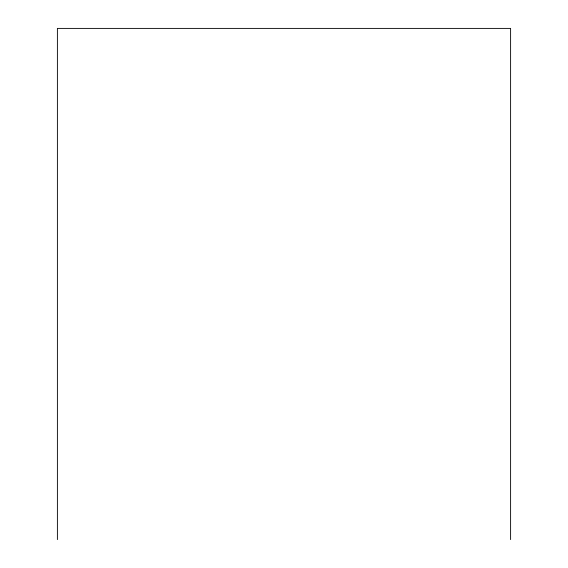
<?xml version="1.0" encoding="UTF-8"?>
<svg xmlns="http://www.w3.org/2000/svg" width="568" height="568" viewBox="0 0 568 568"><rect width="100%" height="100%" fill="white"/><g stroke="black" fill="none" stroke-linecap="round" stroke-linejoin="round"><path stroke-width="0.85" d="M510.604 539.6L510.604 28.4L57.396 28.4L57.396 539.6"/></g></svg>
